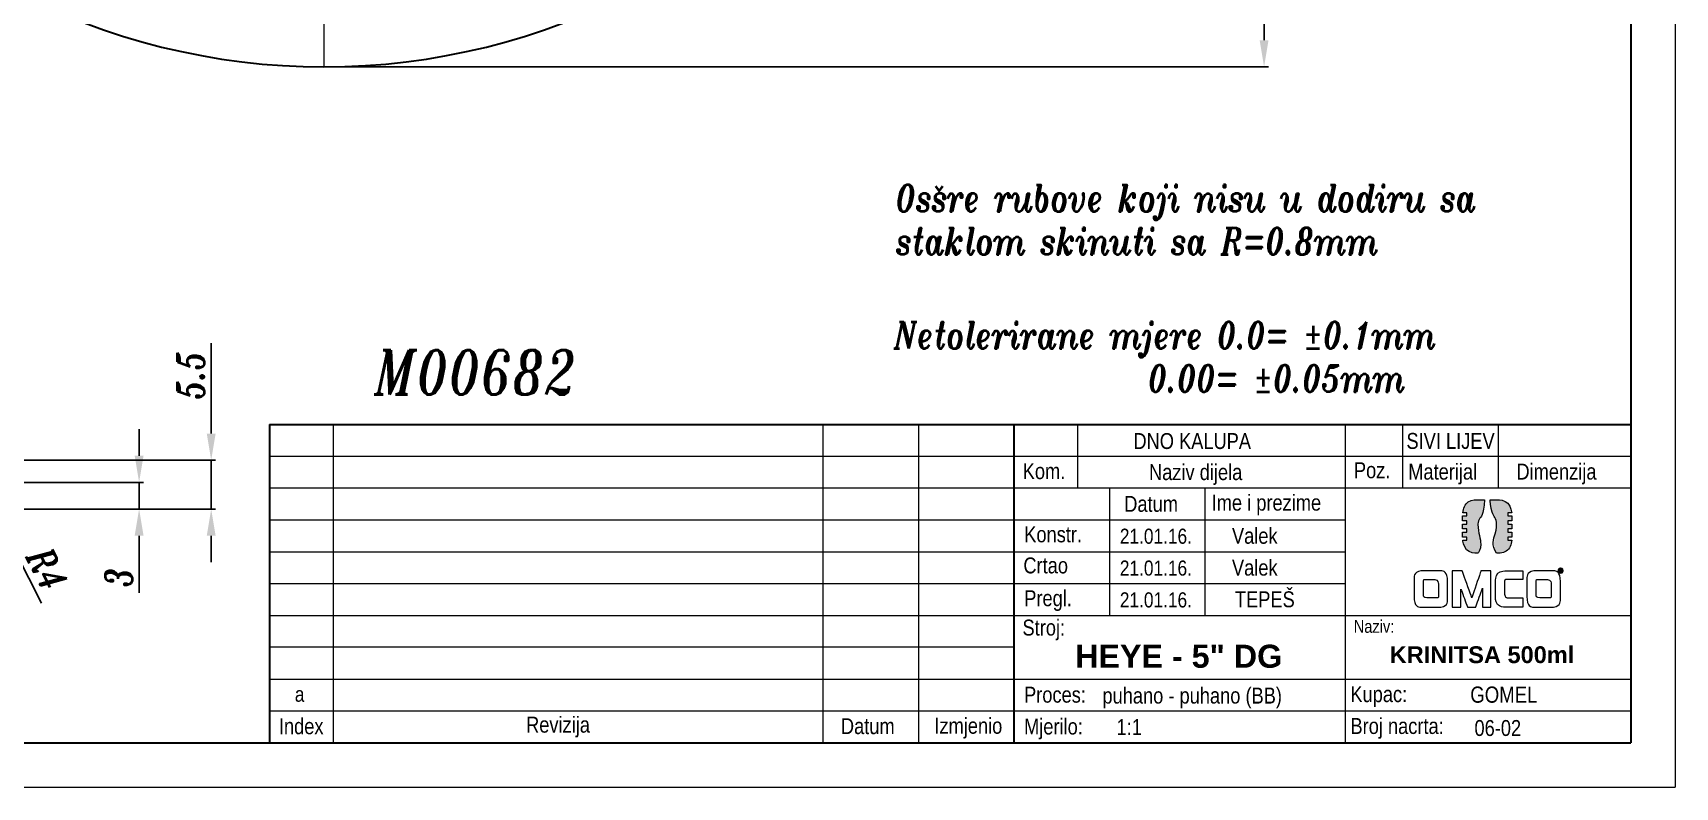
# Model space of a CAD drawing. Extents: x 89 to 624, y -17 to 440.
# Drawn here: x 201 to 386, y 20 to 105 of the extents above; entities that cross this region are included whole.
import ezdxf

# ---------------------------------------------------------------- set-up
doc = ezdxf.new("R2010")
doc.units = 0
doc.header["$LTSCALE"] = 7
doc.header["$MEASUREMENT"] = 0
doc.linetypes.add('CENTER2', pattern=[1.125, 0.75, -0.125, 0.125, -0.125])
doc.layers.get('0').update_dxf_attribs({"linetype": 'CONTINUOUS', "lineweight": 15})
doc.layers.add('1', color=1, linetype='CENTER2', lineweight=15)
doc.layers.add('3', color=3, linetype='CONTINUOUS', lineweight=30)
doc.styles.add('ITALICT', font='ITALICT.shx', dxfattribs={"width": 0.8, "height": 3})
doc.styles.get("Standard").update_dxf_attribs({"font": 'isocp.shx', "height": 3})
doc.styles.add('style2', font='swissc.ttf')
doc.dimstyles.get("Standard").update_dxf_attribs({"dimtxt": 3, "dimasz": 3, "dimexe": 0.5, "dimexo": 0.5, "dimgap": 0.8, "dimtad": 1, "dimdsep": 46, "dimtxsty": 'ITALICT', "dimcen": 0.09, "dimazin": 2, "dimtfac": 1, "dimtmove": 0, "dimatfit": 3, "dimfxl": 1, "dimtolj": 1, "dimtzin": 0, "dimarcsym": 0})

# ---------------------------------------------------------------- blocks, each defined once
blk = doc.blocks.new('*D20')
at = {"color": 0, "lineweight": -2, "transparency": 16777216}
for p, q in [((212.98, 57.37), (212.98, 60.37)), ((198.95, 54.37), (213.48, 54.37)), ((212.98, 54.37), (212.98, 51.37)), ((195.07, 51.37), (213.48, 51.37)), ((212.98, 48.37), (212.98, 41.94))]:
    blk.add_line(p, q, dxfattribs=at)
at = {"color": 0, "transparency": 16777216}
for points in [[(212.48, 57.37), (213.48, 57.37), (212.98, 54.37)], [(212.48, 48.37), (213.48, 48.37), (212.98, 51.37)]]:
    blk.add_solid(points, dxfattribs=at)
at = {"color": 0, "transparency": 16777216, "insert": (210.68, 43.66), "char_height": 3, "attachment_point": 5, "rotation": 90, "style": 'ITALICT'}
blk.add_mtext('\\A1;3', dxfattribs=at)
blk = doc.blocks.new('*D46')
at = {"color": 0, "lineweight": -2, "transparency": 16777216}
for p, q in [((234.31, 253.2), (340.2, 253.2)), ((339.7, 250.2), (339.7, 104.2)), ((234.31, 101.2), (340.2, 101.2))]:
    blk.add_line(p, q, dxfattribs=at)
at = {"color": 0, "transparency": 16777216}
for points in [[(339.2, 250.2), (340.2, 250.2), (339.7, 253.2)], [(339.2, 104.2), (340.2, 104.2), (339.7, 101.2)]]:
    blk.add_solid(points, dxfattribs=at)
at = {"color": 0, "transparency": 16777216, "insert": (337.4, 177.2), "char_height": 3, "attachment_point": 5, "rotation": 90, "style": 'ITALICT'}
blk.add_mtext('\\A1;152', dxfattribs=at)
blk = doc.blocks.new('*D55')
at = {"color": 0, "lineweight": -2, "transparency": 16777216}
for p, q in [((194.57, 55.37), (196.39, 51.8)), ((202, 40.75), (197.74, 49.13))]:
    blk.add_line(p, q, dxfattribs=at)
at = {"color": 0, "transparency": 16777216}
blk.add_solid([(198.19, 49.36), (197.3, 48.9), (196.39, 51.8)], dxfattribs=at)
at = {"color": 0, "transparency": 16777216, "insert": (202.6, 44.64), "char_height": 3, "attachment_point": 5, "rotation": 296.9227, "style": 'ITALICT'}
blk.add_mtext('\\A1;R4', dxfattribs=at)
blk = doc.blocks.new('*D58')
at = {"color": 0, "lineweight": -2, "transparency": 16777216}
for p, q in [((221.1, 59.87), (221.1, 70.07)), ((166.35, 56.87), (221.6, 56.87)), ((221.1, 51.37), (221.1, 56.87)), ((195.07, 51.37), (221.6, 51.37)), ((221.1, 48.37), (221.1, 45.37))]:
    blk.add_line(p, q, dxfattribs=at)
at = {"color": 0, "transparency": 16777216}
for points in [[(220.6, 59.87), (221.6, 59.87), (221.1, 56.87)], [(220.6, 48.37), (221.6, 48.37), (221.1, 51.37)]]:
    blk.add_solid(points, dxfattribs=at)
at = {"color": 0, "transparency": 16777216, "insert": (218.8, 66.47), "char_height": 3, "attachment_point": 5, "rotation": 90, "style": 'ITALICT'}
blk.add_mtext('\\A1;5.5', dxfattribs=at)

msp = doc.modelspace()

# ---------------------------------------------------------------- hatches: boundary and pattern name
h = msp.add_hatch(color=142)
h.dxf.hatch_style = 1
edge = h.paths.add_edge_path()
edge.add_spline(control_points=[(363.787, 49.635), (363.787, 50.395), (364.456, 50.599), (364.53, 52.422)], knot_values=[0.952381, 0.952381, 0.952381, 0.952381, 1, 1, 1, 1], degree=3, periodic=0)
edge.add_spline(control_points=[(364.53, 52.422), (364.53, 52.422), (363.758, 52.422), (363.758, 52.422)], knot_values=[0, 0, 0, 0, 0.047619, 0.047619, 0.047619, 0.047619], degree=3, periodic=0)
edge.add_spline(control_points=[(363.758, 52.422), (362.454, 52.422), (362.157, 51.417), (362.089, 50.958), (362.089, 50.958), (362.089, 50.958), (362.2, 50.958), (362.31, 50.958)], knot_values=[0.047619, 0.047619, 0.047619, 0.047619, 0.0952381, 0.0952381, 0.0952381, 0.0952381, 0.1190476, 0.1190476, 0.1190476, 0.1190476], degree=3, periodic=0)
edge.add_spline(control_points=[(362.31, 50.958), (362.421, 50.958), (362.531, 50.958), (362.531, 50.958), (362.531, 50.958), (362.531, 50.958), (362.531, 50.866), (362.531, 50.773)], knot_values=[0.1190476, 0.1190476, 0.1190476, 0.1190476, 0.1428571, 0.1428571, 0.1428571, 0.1428571, 0.1666667, 0.1666667, 0.1666667, 0.1666667], degree=3, periodic=0)
edge.add_spline(control_points=[(362.531, 50.773), (362.531, 50.681), (362.531, 50.588), (362.531, 50.588), (362.531, 50.588), (362.531, 50.588), (362.416, 50.588), (362.3, 50.588)], knot_values=[0.1666667, 0.1666667, 0.1666667, 0.1666667, 0.1904762, 0.1904762, 0.1904762, 0.1904762, 0.2142857, 0.2142857, 0.2142857, 0.2142857], degree=3, periodic=0)
edge.add_spline(control_points=[(362.3, 50.588), (362.185, 50.588), (362.069, 50.588), (362.069, 50.588), (362.069, 50.588), (362.069, 50.588), (362.069, 50.452), (362.069, 50.317)], knot_values=[0.2142857, 0.2142857, 0.2142857, 0.2142857, 0.2380952, 0.2380952, 0.2380952, 0.2380952, 0.2619048, 0.2619048, 0.2619048, 0.2619048], degree=3, periodic=0)
edge.add_spline(control_points=[(362.069, 50.317), (362.069, 50.181), (362.069, 50.045), (362.069, 50.045), (362.069, 50.045), (362.069, 50.045), (362.185, 50.045), (362.3, 50.045)], knot_values=[0.2619048, 0.2619048, 0.2619048, 0.2619048, 0.2857143, 0.2857143, 0.2857143, 0.2857143, 0.3095238, 0.3095238, 0.3095238, 0.3095238], degree=3, periodic=0)
edge.add_spline(control_points=[(362.3, 50.045), (362.416, 50.045), (362.531, 50.045), (362.531, 50.045), (362.531, 50.045), (362.531, 50.045), (362.531, 49.953), (362.531, 49.86)], knot_values=[0.3095238, 0.3095238, 0.3095238, 0.3095238, 0.3333333, 0.3333333, 0.3333333, 0.3333333, 0.3571429, 0.3571429, 0.3571429, 0.3571429], degree=3, periodic=0)
edge.add_spline(control_points=[(362.531, 49.86), (362.531, 49.768), (362.531, 49.675), (362.531, 49.675), (362.531, 49.675), (362.531, 49.675), (362.416, 49.675), (362.3, 49.675)], knot_values=[0.3571429, 0.3571429, 0.3571429, 0.3571429, 0.3809524, 0.3809524, 0.3809524, 0.3809524, 0.4047619, 0.4047619, 0.4047619, 0.4047619], degree=3, periodic=0)
edge.add_spline(control_points=[(362.3, 49.675), (362.185, 49.675), (362.069, 49.675), (362.069, 49.675), (362.069, 49.675), (362.069, 49.675), (362.069, 49.539), (362.069, 49.404)], knot_values=[0.4047619, 0.4047619, 0.4047619, 0.4047619, 0.4285714, 0.4285714, 0.4285714, 0.4285714, 0.452381, 0.452381, 0.452381, 0.452381], degree=3, periodic=0)
edge.add_spline(control_points=[(362.069, 49.404), (362.069, 49.268), (362.069, 49.132), (362.069, 49.132), (362.069, 49.132), (362.069, 49.132), (362.185, 49.132), (362.3, 49.132)], knot_values=[0.452381, 0.452381, 0.452381, 0.452381, 0.4761905, 0.4761905, 0.4761905, 0.4761905, 0.5, 0.5, 0.5, 0.5], degree=3, periodic=0)
edge.add_spline(control_points=[(362.3, 49.132), (362.416, 49.132), (362.531, 49.132), (362.531, 49.132), (362.531, 49.132), (362.531, 49.132), (362.531, 49.039), (362.531, 48.947)], knot_values=[0.5, 0.5, 0.5, 0.5, 0.5238095, 0.5238095, 0.5238095, 0.5238095, 0.547619, 0.547619, 0.547619, 0.547619], degree=3, periodic=0)
edge.add_spline(control_points=[(362.531, 48.947), (362.531, 48.855), (362.531, 48.762), (362.531, 48.762), (362.531, 48.762), (362.531, 48.762), (362.416, 48.762), (362.3, 48.762)], knot_values=[0.547619, 0.547619, 0.547619, 0.547619, 0.5714286, 0.5714286, 0.5714286, 0.5714286, 0.5952381, 0.5952381, 0.5952381, 0.5952381], degree=3, periodic=0)
edge.add_spline(control_points=[(362.3, 48.762), (362.185, 48.762), (362.069, 48.762), (362.069, 48.762), (362.069, 48.762), (362.069, 48.762), (362.069, 48.626), (362.069, 48.49)], knot_values=[0.5952381, 0.5952381, 0.5952381, 0.5952381, 0.6190476, 0.6190476, 0.6190476, 0.6190476, 0.6428571, 0.6428571, 0.6428571, 0.6428571], degree=3, periodic=0)
edge.add_spline(control_points=[(362.069, 48.49), (362.069, 48.355), (362.069, 48.219), (362.069, 48.219), (362.069, 48.219), (362.069, 48.219), (362.185, 48.219), (362.3, 48.219)], knot_values=[0.6428571, 0.6428571, 0.6428571, 0.6428571, 0.6666667, 0.6666667, 0.6666667, 0.6666667, 0.6904762, 0.6904762, 0.6904762, 0.6904762], degree=3, periodic=0)
edge.add_spline(control_points=[(362.3, 48.219), (362.416, 48.219), (362.531, 48.219), (362.531, 48.219), (362.531, 48.219), (362.531, 48.219), (362.531, 48.126), (362.531, 48.034)], knot_values=[0.6904762, 0.6904762, 0.6904762, 0.6904762, 0.7142857, 0.7142857, 0.7142857, 0.7142857, 0.7380952, 0.7380952, 0.7380952, 0.7380952], degree=3, periodic=0)
edge.add_spline(control_points=[(362.531, 48.034), (362.531, 47.942), (362.531, 47.849), (362.531, 47.849), (362.531, 47.849), (362.531, 47.849), (362.086, 47.849), (362.086, 47.849)], knot_values=[0.7380952, 0.7380952, 0.7380952, 0.7380952, 0.7619048, 0.7619048, 0.7619048, 0.7619048, 0.8095238, 0.8095238, 0.8095238, 0.8095238], degree=3, periodic=0)
edge.add_spline(control_points=[(362.086, 47.849), (362.243, 46.457), (363.474, 46.385), (363.655, 46.385)], knot_values=[0.8095238, 0.8095238, 0.8095238, 0.8095238, 0.8571429, 0.8571429, 0.8571429, 0.8571429], degree=3, periodic=0)
edge.add_spline(control_points=[(363.655, 46.385), (363.655, 46.385), (363.792, 46.385), (363.792, 46.385)], knot_values=[0.8571429, 0.8571429, 0.8571429, 0.8571429, 0.9047619, 0.9047619, 0.9047619, 0.9047619], degree=3, periodic=0)
edge.add_spline(control_points=[(363.792, 46.385), (364.438, 47.314), (363.787, 48.667), (363.787, 49.635)], knot_values=[0.9047619, 0.9047619, 0.9047619, 0.9047619, 0.952381, 0.952381, 0.952381, 0.952381], degree=3, periodic=0)
h = msp.add_hatch(color=253)
h.dxf.hatch_style = 1
edge = h.paths.add_edge_path()
edge.add_spline(control_points=[(367.597, 50.958), (367.435, 52.341), (366.211, 52.422), (366.029, 52.422), (366.029, 52.422), (366.029, 52.422), (365.155, 52.422), (365.155, 52.422)], knot_values=[0.6666667, 0.6666667, 0.6666667, 0.6666667, 0.7142857, 0.7142857, 0.7142857, 0.7142857, 0.7619048, 0.7619048, 0.7619048, 0.7619048], degree=3, periodic=0)
edge.add_spline(control_points=[(365.155, 52.422), (365.228, 50.599), (365.898, 50.395), (365.898, 49.635)], knot_values=[0.7619048, 0.7619048, 0.7619048, 0.7619048, 0.8095238, 0.8095238, 0.8095238, 0.8095238], degree=3, periodic=0)
edge.add_spline(control_points=[(365.898, 49.635), (365.898, 48.667), (365.247, 47.314), (365.893, 46.385)], knot_values=[0.8095238, 0.8095238, 0.8095238, 0.8095238, 0.8571429, 0.8571429, 0.8571429, 0.8571429], degree=3, periodic=0)
edge.add_spline(control_points=[(365.893, 46.385), (365.893, 46.385), (365.937, 46.385), (365.937, 46.385)], knot_values=[0.8571429, 0.8571429, 0.8571429, 0.8571429, 0.9047619, 0.9047619, 0.9047619, 0.9047619], degree=3, periodic=0)
edge.add_spline(control_points=[(365.937, 46.385), (367.24, 46.385), (367.531, 47.39), (367.597, 47.849), (367.597, 47.849), (367.597, 47.849), (367.486, 47.849), (367.375, 47.849)], knot_values=[0.9047619, 0.9047619, 0.9047619, 0.9047619, 0.952381, 0.952381, 0.952381, 0.952381, 0.9761905, 0.9761905, 0.9761905, 0.9761905], degree=3, periodic=0)
edge.add_spline(control_points=[(367.375, 47.849), (367.264, 47.849), (367.153, 47.849), (367.153, 47.849), (367.153, 47.849), (367.153, 47.942), (367.153, 48.034)], knot_values=[0.9761905, 0.9761905, 0.9761905, 0.9761905, 1, 1, 1, 1.0238095, 1.0238095, 1.0238095, 1.0238095], degree=3, periodic=0)
edge.add_spline(control_points=[(367.153, 48.034), (367.153, 48.126), (367.153, 48.219), (367.153, 48.219), (367.153, 48.219), (367.153, 48.219), (367.269, 48.219), (367.384, 48.219)], knot_values=[0.0238095, 0.0238095, 0.0238095, 0.0238095, 0.047619, 0.047619, 0.047619, 0.047619, 0.0714286, 0.0714286, 0.0714286, 0.0714286], degree=3, periodic=0)
edge.add_spline(control_points=[(367.384, 48.219), (367.5, 48.219), (367.616, 48.219), (367.616, 48.219), (367.616, 48.219), (367.616, 48.219), (367.616, 48.355), (367.616, 48.49)], knot_values=[0.0714286, 0.0714286, 0.0714286, 0.0714286, 0.0952381, 0.0952381, 0.0952381, 0.0952381, 0.1190476, 0.1190476, 0.1190476, 0.1190476], degree=3, periodic=0)
edge.add_spline(control_points=[(367.616, 48.49), (367.616, 48.626), (367.616, 48.762), (367.616, 48.762), (367.616, 48.762), (367.616, 48.762), (367.5, 48.762), (367.384, 48.762)], knot_values=[0.1190476, 0.1190476, 0.1190476, 0.1190476, 0.1428571, 0.1428571, 0.1428571, 0.1428571, 0.1666667, 0.1666667, 0.1666667, 0.1666667], degree=3, periodic=0)
edge.add_spline(control_points=[(367.384, 48.762), (367.269, 48.762), (367.153, 48.762), (367.153, 48.762), (367.153, 48.762), (367.153, 48.762), (367.153, 48.855), (367.153, 48.947)], knot_values=[0.1666667, 0.1666667, 0.1666667, 0.1666667, 0.1904762, 0.1904762, 0.1904762, 0.1904762, 0.2142857, 0.2142857, 0.2142857, 0.2142857], degree=3, periodic=0)
edge.add_spline(control_points=[(367.153, 48.947), (367.153, 49.039), (367.153, 49.132), (367.153, 49.132), (367.153, 49.132), (367.153, 49.132), (367.269, 49.132), (367.384, 49.132)], knot_values=[0.2142857, 0.2142857, 0.2142857, 0.2142857, 0.2380952, 0.2380952, 0.2380952, 0.2380952, 0.2619048, 0.2619048, 0.2619048, 0.2619048], degree=3, periodic=0)
edge.add_spline(control_points=[(367.384, 49.132), (367.5, 49.132), (367.616, 49.132), (367.616, 49.132), (367.616, 49.132), (367.616, 49.132), (367.616, 49.268), (367.616, 49.404)], knot_values=[0.2619048, 0.2619048, 0.2619048, 0.2619048, 0.2857143, 0.2857143, 0.2857143, 0.2857143, 0.3095238, 0.3095238, 0.3095238, 0.3095238], degree=3, periodic=0)
edge.add_spline(control_points=[(367.616, 49.404), (367.616, 49.539), (367.616, 49.675), (367.616, 49.675), (367.616, 49.675), (367.616, 49.675), (367.5, 49.675), (367.384, 49.675)], knot_values=[0.3095238, 0.3095238, 0.3095238, 0.3095238, 0.3333333, 0.3333333, 0.3333333, 0.3333333, 0.3571429, 0.3571429, 0.3571429, 0.3571429], degree=3, periodic=0)
edge.add_spline(control_points=[(367.384, 49.675), (367.269, 49.675), (367.153, 49.675), (367.153, 49.675), (367.153, 49.675), (367.153, 49.675), (367.153, 49.768), (367.153, 49.86)], knot_values=[0.3571429, 0.3571429, 0.3571429, 0.3571429, 0.3809524, 0.3809524, 0.3809524, 0.3809524, 0.4047619, 0.4047619, 0.4047619, 0.4047619], degree=3, periodic=0)
edge.add_spline(control_points=[(367.153, 49.86), (367.153, 49.953), (367.153, 50.045), (367.153, 50.045), (367.153, 50.045), (367.153, 50.045), (367.269, 50.045), (367.384, 50.045)], knot_values=[0.4047619, 0.4047619, 0.4047619, 0.4047619, 0.4285714, 0.4285714, 0.4285714, 0.4285714, 0.452381, 0.452381, 0.452381, 0.452381], degree=3, periodic=0)
edge.add_spline(control_points=[(367.384, 50.045), (367.5, 50.045), (367.616, 50.045), (367.616, 50.045), (367.616, 50.045), (367.616, 50.045), (367.616, 50.181), (367.616, 50.317)], knot_values=[0.452381, 0.452381, 0.452381, 0.452381, 0.4761905, 0.4761905, 0.4761905, 0.4761905, 0.5, 0.5, 0.5, 0.5], degree=3, periodic=0)
edge.add_spline(control_points=[(367.616, 50.317), (367.616, 50.452), (367.616, 50.588), (367.616, 50.588), (367.616, 50.588), (367.616, 50.588), (367.5, 50.588), (367.384, 50.588)], knot_values=[0.5, 0.5, 0.5, 0.5, 0.5238095, 0.5238095, 0.5238095, 0.5238095, 0.547619, 0.547619, 0.547619, 0.547619], degree=3, periodic=0)
edge.add_spline(control_points=[(367.384, 50.588), (367.269, 50.588), (367.153, 50.588), (367.153, 50.588), (367.153, 50.588), (367.153, 50.588), (367.153, 50.681), (367.153, 50.773)], knot_values=[0.547619, 0.547619, 0.547619, 0.547619, 0.5714286, 0.5714286, 0.5714286, 0.5714286, 0.5952381, 0.5952381, 0.5952381, 0.5952381], degree=3, periodic=0)
edge.add_spline(control_points=[(367.153, 50.773), (367.153, 50.866), (367.153, 50.958), (367.153, 50.958), (367.153, 50.958), (367.153, 50.958), (367.597, 50.958), (367.597, 50.958)], knot_values=[0.5952381, 0.5952381, 0.5952381, 0.5952381, 0.6190476, 0.6190476, 0.6190476, 0.6190476, 0.6666667, 0.6666667, 0.6666667, 0.6666667], degree=3, periodic=0)

# ---------------------------------------------------------------- linework, layer by layer
for p, q in [((386.007, 440.033), (386.007, 20.033)), ((234.858, 60.909), (234.858, 25.033)), ((289.994, 60.909), (289.994, 25.033)), ((300.757, 60.909), (300.757, 25.033)), ((318.696, 60.909), (318.696, 53.734)), ((348.832, 60.909), (348.832, 25.033)), ((355.29, 60.909), (355.29, 53.734)), ((366.053, 60.909), (366.053, 53.734)), ((227.683, 57.322), (381.007, 57.322)), ((381.007, 53.734), (227.683, 53.734)), ((322.283, 53.734), (322.283, 39.384)), ((333.046, 53.734), (333.046, 39.384)), ((227.683, 50.147), (348.832, 50.147)), ((227.683, 46.559), (348.832, 46.559)), ((227.683, 42.971), (348.832, 42.971)), ((227.683, 39.384), (381.007, 39.384)), ((311.52, 35.796), (227.683, 35.796)), ((227.683, 32.208), (381.007, 32.208)), ((227.683, 28.621), (381.007, 28.621)), ((89.007, 20.033), (386.007, 20.033))]:
    msp.add_line(p, q)
at = {"color": 142}
msp.add_open_spline([(364.53, 52.422), (364.53, 52.422), (363.758, 52.422), (363.758, 52.422), (363.758, 52.422), (362.454, 52.422), (362.157, 51.417), (362.089, 50.958), (362.089, 50.958), (362.089, 50.958), (362.531, 50.958), (362.531, 50.958), (362.531, 50.958), (362.531, 50.958), (362.531, 50.588), (362.531, 50.588), (362.531, 50.588), (362.531, 50.588), (362.069, 50.588), (362.069, 50.588), (362.069, 50.588), (362.069, 50.588), (362.069, 50.045), (362.069, 50.045), (362.069, 50.045), (362.069, 50.045), (362.531, 50.045), (362.531, 50.045), (362.531, 50.045), (362.531, 50.045), (362.531, 49.675), (362.531, 49.675), (362.531, 49.675), (362.531, 49.675), (362.069, 49.675), (362.069, 49.675), (362.069, 49.675), (362.069, 49.675), (362.069, 49.132), (362.069, 49.132), (362.069, 49.132), (362.069, 49.132), (362.531, 49.132), (362.531, 49.132), (362.531, 49.132), (362.531, 49.132), (362.531, 48.762), (362.531, 48.762), (362.531, 48.762), (362.531, 48.762), (362.069, 48.762), (362.069, 48.762), (362.069, 48.762), (362.069, 48.762), (362.069, 48.219), (362.069, 48.219), (362.069, 48.219), (362.069, 48.219), (362.531, 48.219), (362.531, 48.219), (362.531, 48.219), (362.531, 48.219), (362.531, 47.849), (362.531, 47.849), (362.531, 47.849), (362.531, 47.849), (362.086, 47.849), (362.086, 47.849), (362.086, 47.849), (362.243, 46.457), (363.474, 46.385), (363.655, 46.385), (363.655, 46.385), (363.655, 46.385), (363.792, 46.385), (363.792, 46.385), (363.792, 46.385), (364.438, 47.314), (363.787, 48.667), (363.787, 49.635), (363.787, 49.635), (363.787, 50.395), (364.456, 50.599), (364.53, 52.422)], degree=3, knots=[0, 0, 0, 0, 0.047619, 0.047619, 0.047619, 0.0714286, 0.0952381, 0.0952381, 0.0952381, 0.1190476, 0.1428571, 0.1428571, 0.1428571, 0.1666667, 0.1904762, 0.1904762, 0.1904762, 0.2142857, 0.2380952, 0.2380952, 0.2380952, 0.2619048, 0.2857143, 0.2857143, 0.2857143, 0.3095238, 0.3333333, 0.3333333, 0.3333333, 0.3571429, 0.3809524, 0.3809524, 0.3809524, 0.4047619, 0.4285714, 0.4285714, 0.4285714, 0.452381, 0.4761905, 0.4761905, 0.4761905, 0.5, 0.5238095, 0.5238095, 0.5238095, 0.547619, 0.5714286, 0.5714286, 0.5714286, 0.5952381, 0.6190476, 0.6190476, 0.6190476, 0.6428571, 0.6666667, 0.6666667, 0.6666667, 0.6904762, 0.7142857, 0.7142857, 0.7142857, 0.7380952, 0.7619048, 0.7619048, 0.7619048, 0.7857143, 0.8095238, 0.8095238, 0.8095238, 0.8333333, 0.8571429, 0.8571429, 0.8571429, 0.8809524, 0.9047619, 0.9047619, 0.9047619, 0.9285714, 0.952381, 0.952381, 0.952381, 0.9761905, 1, 1, 1, 1], dxfattribs=at)
at = {"color": 253}
msp.add_open_spline([(367.153, 47.849), (367.153, 47.849), (367.153, 48.219), (367.153, 48.219), (367.153, 48.219), (367.153, 48.219), (367.616, 48.219), (367.616, 48.219), (367.616, 48.219), (367.616, 48.219), (367.616, 48.762), (367.616, 48.762), (367.616, 48.762), (367.616, 48.762), (367.153, 48.762), (367.153, 48.762), (367.153, 48.762), (367.153, 48.762), (367.153, 49.132), (367.153, 49.132), (367.153, 49.132), (367.153, 49.132), (367.616, 49.132), (367.616, 49.132), (367.616, 49.132), (367.616, 49.132), (367.616, 49.675), (367.616, 49.675), (367.616, 49.675), (367.616, 49.675), (367.153, 49.675), (367.153, 49.675), (367.153, 49.675), (367.153, 49.675), (367.153, 50.045), (367.153, 50.045), (367.153, 50.045), (367.153, 50.045), (367.616, 50.045), (367.616, 50.045), (367.616, 50.045), (367.616, 50.045), (367.616, 50.588), (367.616, 50.588), (367.616, 50.588), (367.616, 50.588), (367.153, 50.588), (367.153, 50.588), (367.153, 50.588), (367.153, 50.588), (367.153, 50.958), (367.153, 50.958), (367.153, 50.958), (367.153, 50.958), (367.597, 50.958), (367.597, 50.958), (367.597, 50.958), (367.435, 52.341), (366.211, 52.422), (366.029, 52.422), (366.029, 52.422), (366.029, 52.422), (365.155, 52.422), (365.155, 52.422), (365.155, 52.422), (365.228, 50.599), (365.898, 50.395), (365.898, 49.635), (365.898, 49.635), (365.898, 48.667), (365.247, 47.314), (365.893, 46.385), (365.893, 46.385), (365.893, 46.385), (365.937, 46.385), (365.937, 46.385), (365.937, 46.385), (367.24, 46.385), (367.531, 47.39), (367.597, 47.849), (367.597, 47.849), (367.597, 47.849), (367.153, 47.849), (367.153, 47.849)], degree=3, knots=[0, 0, 0, 0, 0.047619, 0.047619, 0.047619, 0.0714286, 0.0952381, 0.0952381, 0.0952381, 0.1190476, 0.1428571, 0.1428571, 0.1428571, 0.1666667, 0.1904762, 0.1904762, 0.1904762, 0.2142857, 0.2380952, 0.2380952, 0.2380952, 0.2619048, 0.2857143, 0.2857143, 0.2857143, 0.3095238, 0.3333333, 0.3333333, 0.3333333, 0.3571429, 0.3809524, 0.3809524, 0.3809524, 0.4047619, 0.4285714, 0.4285714, 0.4285714, 0.452381, 0.4761905, 0.4761905, 0.4761905, 0.5, 0.5238095, 0.5238095, 0.5238095, 0.547619, 0.5714286, 0.5714286, 0.5714286, 0.5952381, 0.6190476, 0.6190476, 0.6190476, 0.6428571, 0.6666667, 0.6666667, 0.6666667, 0.6904762, 0.7142857, 0.7142857, 0.7142857, 0.7380952, 0.7619048, 0.7619048, 0.7619048, 0.7857143, 0.8095238, 0.8095238, 0.8095238, 0.8333333, 0.8571429, 0.8571429, 0.8571429, 0.8809524, 0.9047619, 0.9047619, 0.9047619, 0.9285714, 0.952381, 0.952381, 0.952381, 0.9761905, 1, 1, 1, 1], dxfattribs=at)
for points, knots in [([(359.234, 40.305), (359.234, 40.305), (357.68, 40.305), (357.68, 40.305), (357.68, 40.305), (357.548, 40.305), (356.6, 40.36), (356.6, 41.51), (356.6, 41.51), (356.6, 41.51), (356.6, 43.266), (356.6, 43.266), (356.6, 43.266), (356.6, 43.266), (356.6, 44.415), (357.749, 44.415), (357.749, 44.415), (357.749, 44.415), (359.296, 44.415), (359.296, 44.415), (359.296, 44.415), (359.429, 44.415), (360.376, 44.353), (360.376, 43.203), (360.376, 43.203), (360.376, 43.203), (360.376, 41.454), (360.376, 41.454), (360.376, 41.454), (360.376, 41.454), (360.383, 40.305), (359.234, 40.305)], [0, 0, 0, 0, 0.125, 0.125, 0.125, 0.1875, 0.25, 0.25, 0.25, 0.3125, 0.375, 0.375, 0.375, 0.4375, 0.5, 0.5, 0.5, 0.5625, 0.625, 0.625, 0.625, 0.6875, 0.75, 0.75, 0.75, 0.8125, 0.875, 0.875, 0.875, 0.9375, 1, 1, 1, 1]), ([(364.292, 40.305), (364.292, 40.305), (364.292, 42.457), (364.292, 42.457), (364.292, 42.457), (364.292, 42.457), (363.539, 40.305), (363.539, 40.305), (363.539, 40.305), (363.539, 40.305), (362.634, 40.305), (362.634, 40.305), (362.634, 40.305), (362.634, 40.305), (361.867, 42.36), (361.867, 42.36), (361.867, 42.36), (361.867, 42.36), (361.867, 40.305), (361.867, 40.305), (361.867, 40.305), (361.867, 40.305), (360.899, 40.305), (360.899, 40.305), (360.899, 40.305), (360.899, 40.305), (360.899, 44.415), (360.899, 44.415), (360.899, 44.415), (360.899, 44.415), (362.02, 44.415), (362.02, 44.415), (362.02, 44.415), (362.02, 44.415), (363.1, 41.384), (363.1, 41.384), (363.1, 41.384), (363.1, 41.384), (364.132, 44.415), (364.132, 44.415), (364.132, 44.415), (364.132, 44.415), (365.233, 44.415), (365.233, 44.415), (365.233, 44.415), (365.233, 44.415), (365.233, 40.305), (365.233, 40.305), (365.233, 40.305), (365.233, 40.305), (364.292, 40.305), (364.292, 40.305)], [0, 0, 0, 0, 0.0769231, 0.0769231, 0.0769231, 0.1153846, 0.1538462, 0.1538462, 0.1538462, 0.1923077, 0.2307692, 0.2307692, 0.2307692, 0.2692308, 0.3076923, 0.3076923, 0.3076923, 0.3461538, 0.3846154, 0.3846154, 0.3846154, 0.4230769, 0.4615385, 0.4615385, 0.4615385, 0.5, 0.5384615, 0.5384615, 0.5384615, 0.5769231, 0.6153846, 0.6153846, 0.6153846, 0.6538462, 0.6923077, 0.6923077, 0.6923077, 0.7307692, 0.7692308, 0.7692308, 0.7692308, 0.8076923, 0.8461538, 0.8461538, 0.8461538, 0.8846154, 0.9230769, 0.9230769, 0.9230769, 0.9615385, 1, 1, 1, 1]), ([(368.856, 41.35), (368.856, 41.35), (367.204, 41.35), (367.204, 41.35), (367.204, 41.35), (366.8, 41.35), (366.8, 41.816), (366.8, 41.816), (366.8, 41.816), (366.8, 41.816), (366.8, 43.3), (366.8, 43.3), (366.8, 43.3), (366.8, 43.433), (366.933, 43.44), (366.933, 43.44), (366.933, 43.44), (366.933, 43.44), (368.856, 43.44), (368.856, 43.44), (368.856, 43.44), (368.856, 43.44), (368.856, 44.415), (368.856, 44.415), (368.856, 44.415), (368.856, 44.415), (366.905, 44.415), (366.905, 44.415), (366.905, 44.415), (365.755, 44.415), (365.755, 43.266), (365.755, 43.266), (365.755, 43.266), (365.755, 43.266), (365.755, 41.51), (365.755, 41.51), (365.755, 41.51), (365.755, 40.36), (366.703, 40.305), (366.835, 40.305), (366.835, 40.305), (366.835, 40.305), (368.856, 40.305), (368.856, 40.305), (368.856, 40.305), (368.856, 40.305), (368.856, 41.35), (368.856, 41.35)], [0, 0, 0, 0, 0.0833333, 0.0833333, 0.0833333, 0.125, 0.1666667, 0.1666667, 0.1666667, 0.2083333, 0.25, 0.25, 0.25, 0.2916667, 0.3333333, 0.3333333, 0.3333333, 0.375, 0.4166667, 0.4166667, 0.4166667, 0.4583333, 0.5, 0.5, 0.5, 0.5416667, 0.5833333, 0.5833333, 0.5833333, 0.625, 0.6666667, 0.6666667, 0.6666667, 0.7083333, 0.75, 0.75, 0.75, 0.7916667, 0.8333333, 0.8333333, 0.8333333, 0.875, 0.9166667, 0.9166667, 0.9166667, 0.9583333, 1, 1, 1, 1]), ([(371.942, 40.305), (371.942, 40.305), (370.388, 40.305), (370.388, 40.305), (370.388, 40.305), (370.256, 40.305), (369.309, 40.36), (369.309, 41.51), (369.309, 41.51), (369.309, 41.51), (369.309, 43.266), (369.309, 43.266), (369.309, 43.266), (369.309, 43.266), (369.309, 44.415), (370.458, 44.415), (370.458, 44.415), (370.458, 44.415), (372.005, 44.415), (372.005, 44.415), (372.005, 44.415), (372.137, 44.415), (373.085, 44.353), (373.085, 43.203), (373.085, 43.203), (373.085, 43.203), (373.085, 41.454), (373.085, 41.454), (373.085, 41.454), (373.085, 41.454), (373.092, 40.305), (371.942, 40.305)], [0, 0, 0, 0, 0.125, 0.125, 0.125, 0.1875, 0.25, 0.25, 0.25, 0.3125, 0.375, 0.375, 0.375, 0.4375, 0.5, 0.5, 0.5, 0.5625, 0.625, 0.625, 0.625, 0.6875, 0.75, 0.75, 0.75, 0.8125, 0.875, 0.875, 0.875, 0.9375, 1, 1, 1, 1]), ([(373.101, 44.154), (372.948, 44.154), (372.824, 44.279), (372.824, 44.432), (372.824, 44.432), (372.824, 44.585), (372.948, 44.709), (373.101, 44.709), (373.101, 44.709), (373.254, 44.709), (373.379, 44.585), (373.379, 44.432), (373.379, 44.432), (373.379, 44.279), (373.254, 44.154), (373.101, 44.154)], [0, 0, 0, 0, 0.25, 0.25, 0.25, 0.375, 0.5, 0.5, 0.5, 0.625, 0.75, 0.75, 0.75, 0.875, 1, 1, 1, 1]), ([(373.101, 44.648), (372.983, 44.648), (372.885, 44.55), (372.885, 44.432), (372.885, 44.432), (372.885, 44.313), (372.983, 44.216), (373.101, 44.216), (373.101, 44.216), (373.22, 44.216), (373.317, 44.313), (373.317, 44.432), (373.317, 44.432), (373.317, 44.55), (373.22, 44.648), (373.101, 44.648)], [0, 0, 0, 0, 0.25, 0.25, 0.25, 0.375, 0.5, 0.5, 0.5, 0.625, 0.75, 0.75, 0.75, 0.875, 1, 1, 1, 1]), ([(373.164, 44.384), (373.164, 44.384), (373.222, 44.296), (373.222, 44.296), (373.222, 44.296), (373.222, 44.296), (373.145, 44.296), (373.145, 44.296), (373.145, 44.296), (373.145, 44.296), (373.097, 44.374), (373.097, 44.374), (373.097, 44.374), (373.097, 44.374), (373.067, 44.374), (373.067, 44.374), (373.067, 44.374), (373.067, 44.374), (373.067, 44.296), (373.067, 44.296), (373.067, 44.296), (373.067, 44.296), (372.998, 44.296), (372.998, 44.296), (372.998, 44.296), (372.998, 44.296), (372.998, 44.577), (372.998, 44.577), (372.998, 44.577), (372.998, 44.577), (373.12, 44.577), (373.12, 44.577), (373.12, 44.577), (373.143, 44.577), (373.227, 44.577), (373.227, 44.476), (373.227, 44.476), (373.227, 44.422), (373.195, 44.396), (373.164, 44.384)], [0, 0, 0, 0, 0.1, 0.1, 0.1, 0.15, 0.2, 0.2, 0.2, 0.25, 0.3, 0.3, 0.3, 0.35, 0.4, 0.4, 0.4, 0.45, 0.5, 0.5, 0.5, 0.55, 0.6, 0.6, 0.6, 0.65, 0.7, 0.7, 0.7, 0.75, 0.8, 0.8, 0.8, 0.85, 0.9, 0.9, 0.9, 0.95, 1, 1, 1, 1]), ([(373.103, 44.518), (373.103, 44.518), (373.067, 44.518), (373.067, 44.518), (373.067, 44.518), (373.067, 44.518), (373.067, 44.43), (373.067, 44.43), (373.067, 44.43), (373.067, 44.43), (373.103, 44.43), (373.103, 44.43), (373.103, 44.43), (373.139, 44.43), (373.155, 44.443), (373.155, 44.476), (373.155, 44.476), (373.155, 44.508), (373.139, 44.518), (373.103, 44.518)], [0, 0, 0, 0, 0.2, 0.2, 0.2, 0.3, 0.4, 0.4, 0.4, 0.5, 0.6, 0.6, 0.6, 0.7, 0.8, 0.8, 0.8, 0.9, 1, 1, 1, 1]), ([(359.331, 42.966), (359.331, 42.966), (359.331, 43.44), (358.927, 43.44), (358.927, 43.44), (358.927, 43.44), (357.777, 43.44), (357.777, 43.44), (357.777, 43.44), (357.777, 43.44), (357.645, 43.433), (357.645, 43.3), (357.645, 43.3), (357.645, 43.3), (357.645, 41.816), (357.645, 41.816), (357.645, 41.816), (357.645, 41.816), (357.645, 41.35), (358.049, 41.35), (358.049, 41.35), (358.049, 41.35), (359.199, 41.35), (359.199, 41.35), (359.199, 41.35), (359.199, 41.35), (359.331, 41.35), (359.331, 41.482), (359.331, 41.482), (359.331, 41.482), (359.331, 42.966), (359.331, 42.966)], [0, 0, 0, 0, 0.125, 0.125, 0.125, 0.1875, 0.25, 0.25, 0.25, 0.3125, 0.375, 0.375, 0.375, 0.4375, 0.5, 0.5, 0.5, 0.5625, 0.625, 0.625, 0.625, 0.6875, 0.75, 0.75, 0.75, 0.8125, 0.875, 0.875, 0.875, 0.9375, 1, 1, 1, 1]), ([(372.04, 42.966), (372.04, 42.966), (372.04, 43.44), (371.635, 43.44), (371.635, 43.44), (371.635, 43.44), (370.486, 43.44), (370.486, 43.44), (370.486, 43.44), (370.486, 43.44), (370.353, 43.433), (370.353, 43.3), (370.353, 43.3), (370.353, 43.3), (370.353, 41.816), (370.353, 41.816), (370.353, 41.816), (370.353, 41.816), (370.353, 41.35), (370.758, 41.35), (370.758, 41.35), (370.758, 41.35), (371.907, 41.35), (371.907, 41.35), (371.907, 41.35), (371.907, 41.35), (372.04, 41.35), (372.04, 41.482), (372.04, 41.482), (372.04, 41.482), (372.04, 42.966), (372.04, 42.966)], [0, 0, 0, 0, 0.125, 0.125, 0.125, 0.1875, 0.25, 0.25, 0.25, 0.3125, 0.375, 0.375, 0.375, 0.4375, 0.5, 0.5, 0.5, 0.5625, 0.625, 0.625, 0.625, 0.6875, 0.75, 0.75, 0.75, 0.8125, 0.875, 0.875, 0.875, 0.9375, 1, 1, 1, 1])]:
    msp.add_open_spline(points, degree=3, knots=knots)
at = {"layer": '1'}
msp.add_line((233.807, 177.197), (233.807, 101.197), dxfattribs=at)
at = {"layer": '3'}
for p, q in [((381.007, 435.033), (381.007, 25.033)), ((227.683, 60.909), (381.007, 60.909)), ((227.683, 60.909), (227.683, 25.033)), ((311.52, 60.909), (311.52, 25.033)), ((381.007, 60.909), (381.007, 25.033)), ((381.007, 60.909), (381.007, 25.033)), ((381.007, 60.383), (381.007, 25.033)), ((109.007, 25.033), (381.007, 25.033)), ((227.683, 25.033), (381.007, 25.033)), ((227.683, 25.033), (381.007, 25.033)), ((229.933, 25.033), (381.007, 25.033))]:
    msp.add_line(p, q, dxfattribs=at)
msp.add_arc((233.807, 177.197), 76, 214.67741, 325.32259, dxfattribs=at)

# ---------------------------------------------------------------- texts
at = {"style": 'ITALICT', "width": 0.8}
for s, height, p in [('Osšre rubove koji nisu u dodiru sa', 3, (298.208, 84.912)), ('staklom skinuti sa R=0.8mm', 3, (298.208, 80.054)), ('Netolerirane mjere 0.0= %%p0.1mm', 3, (298.007, 69.452)), ('M00682', 5, (239.457, 64.273)), ('                0.00= %%p0.05mm', 3, (298.007, 64.594))]:
    msp.add_text(s, height=height, dxfattribs=at).set_placement(p)
at = {"style": 'style2'}
for s, height, p in [('DNO KALUPA', 1.7938, (324.985, 58.137)), ('SIVI LIJEV', 1.7938, (355.739, 58.15)), ('Kom.', 1.7938, (312.514, 54.742)), ('Naziv dijela', 1.79382, (326.741, 54.634)), ('Poz.', 1.7938, (349.821, 54.847)), ('Materijal', 1.7938, (355.939, 54.687)), ('Dimenzija', 1.7938, (368.129, 54.691)), ('Datum', 1.7938, (323.951, 51.058)), ('Ime i prezime', 1.79382, (333.798, 51.193)), ('Konstr.', 1.7938, (312.687, 47.624)), ('21.01.16.', 1.7, (323.456, 47.459)), ('Valek', 1.7938, (336.084, 47.459)), ('Crtao', 1.7938, (312.592, 44.121)), ('21.01.16.', 1.7, (323.456, 43.871)), ('Valek', 1.7938, (336.084, 43.871)), ('TEPEŠ', 1.7938, (336.42, 40.302)), ('Pregl.', 1.7938, (312.687, 40.426)), ('21.01.16.', 1.7, (323.456, 40.284)), ('Stroj:', 1.7938, (312.492, 37.119)), ('Naziv:', 1.4351, (349.803, 37.426)), ('a', 1.7, (230.522, 29.655)), ('Proces:', 1.7938, (312.666, 29.557)), ('puhano - puhano (BB)', 1.79382, (321.495, 29.454)), ('Kupac:', 1.7938, (349.423, 29.618)), ('GOMEL', 1.8268, (362.93, 29.546)), ('Index', 1.7938, (228.725, 26)), ('Revizija', 1.7938, (256.572, 26.177)), ('Datum', 1.7938, (292.035, 26.013)), ('Izmjenio', 1.7938, (302.563, 26.054)), ('Mjerilo:', 1.7938, (312.666, 25.969)), ('Broj nacrta:', 1.79382, (349.432, 26.028)), ('1:1', 1.7938, (323.087, 25.914)), ('06-02', 1.7938, (363.4, 25.801))]:
    msp.add_text(s, height=height, dxfattribs=at).set_placement(p)
at = {"attachment_point": 1}
for s, insert, char_height, width in [('{\\fArial|b1|i0|c238|p34;HEYE - 5" DG}', (318.426, 36.087), 2.6, 26.63899), ('{\\fArial|b1|i0|c238|p34;KRINITSA 500ml}', (353.852, 35.907), 1.9, 34.36193)]:
    msp.add_mtext(s, dxfattribs=dict(at, insert=insert, char_height=char_height, width=width))

# ---------------------------------------------------------------- dimensions: what is measured, and where the dimension line sits
dim = msp.add_aligned_dim(p1=(233.807, 253.197), p2=(233.807, 101.197), distance=105.896, dimstyle='Standard')
dim.commit()
dim.dimension.update_dxf_attribs({"geometry": '*D46', "text_midpoint": (337.404, 177.197)})
for base, p1, p2, picture, middle in [((221.103, 56.87), (194.575, 51.37), (165.848, 56.87), '*D58', (218.803, 66.47)), ((212.976, 51.37), (198.448, 54.37), (194.575, 51.37), '*D20', (210.676, 43.656))]:
    dim = msp.add_linear_dim(base=base, p1=p1, p2=p2, angle=90, dimstyle='Standard')
    dim.commit()
    dim.dimension.update_dxf_attribs({"geometry": picture, "text_midpoint": middle})
dim = msp.add_radius_dim(center=(194.575, 55.37), mpoint=(196.386, 51.804), dimstyle='Standard')
dim.commit()
dim.dimension.update_dxf_attribs({"geometry": '*D55', "text_midpoint": (202.602, 44.642)})

doc.saveas('drawing.dxf')
